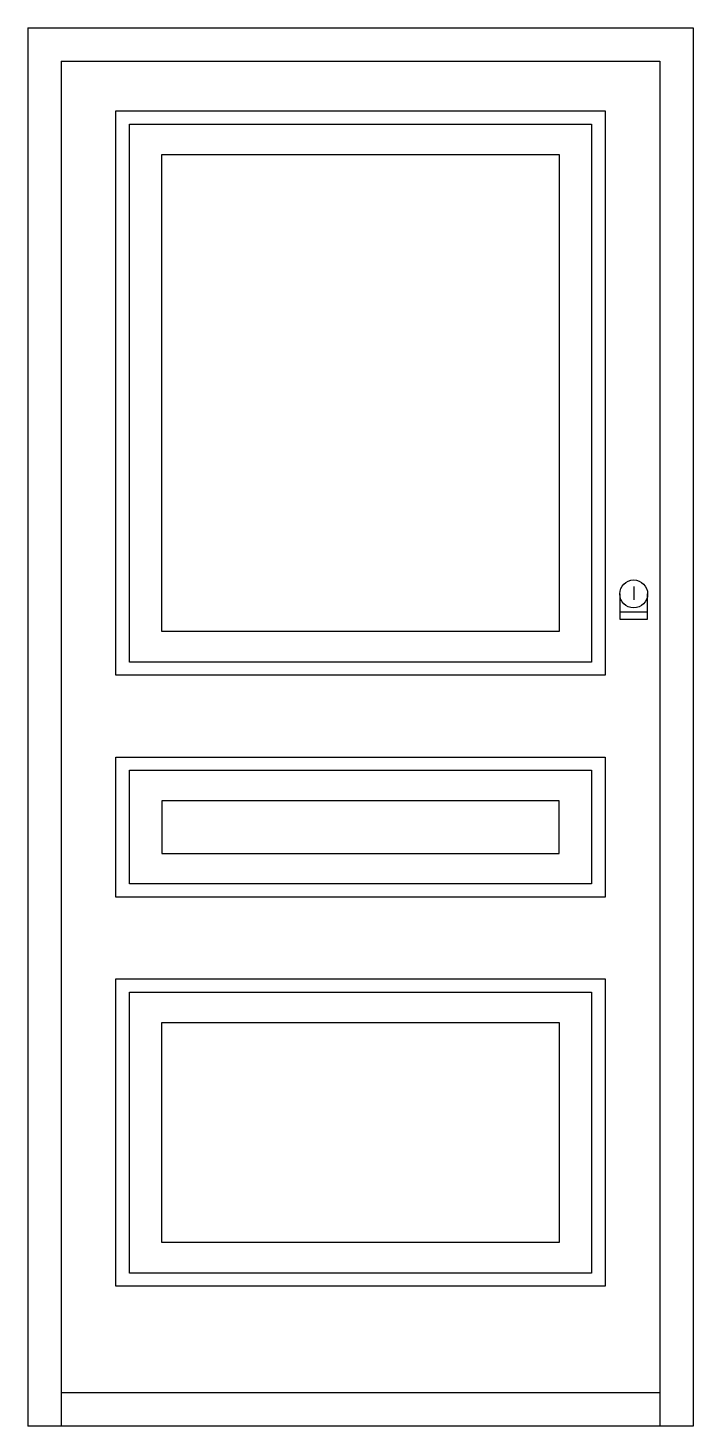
# Model space of a CAD drawing. Header units: millimetres. Extents: x -733.98 to -732.98, y 1771.63 to 1773.73.
import ezdxf

# ---------------------------------------------------------------- set-up
doc = ezdxf.new("R2010")
doc.units = ezdxf.units.MM
doc.header["$LTSCALE"] = 10
doc.layers.add('Portas', color=2, linetype='Continuous')

msp = doc.modelspace()

# ---------------------------------------------------------------- linework, layer by layer
at = {"layer": 'Portas'}
for p, q in [((-733.9823, 1773.73), (-733.9823, 1771.63)), ((-733.9823, 1773.73), (-732.9823, 1773.73)), ((-732.9823, 1773.73), (-732.9823, 1771.63)), ((-732.9823, 1771.63), (-733.9823, 1771.63))]:
    msp.add_line(p, q, dxfattribs=at)
at = {"layer": 'Portas', "color": 1}
for p, q in [((-733.9323, 1773.68), (-733.9323, 1771.63)), ((-733.9323, 1773.68), (-733.0323, 1773.68)), ((-733.0323, 1773.68), (-733.0323, 1771.63)), ((-733.8504, 1772.7578), (-733.8504, 1773.6053)), ((-733.8504, 1773.6053), (-733.1143, 1773.6053)), ((-733.1143, 1773.6053), (-733.1143, 1772.7578)), ((-733.8296, 1772.7775), (-733.8296, 1773.5856)), ((-733.8296, 1773.5856), (-733.1351, 1773.5856)), ((-733.1351, 1773.5856), (-733.1351, 1772.7775)), ((-733.781, 1772.8234), (-733.781, 1773.5397)), ((-733.781, 1773.5397), (-733.1837, 1773.5397)), ((-733.1837, 1773.5397), (-733.1837, 1772.8234)), ((-733.0716, 1772.8908), (-733.0716, 1772.8708)), ((-733.0926, 1772.8798), (-733.0926, 1772.8418)), ((-733.0506, 1772.8418), (-733.0506, 1772.8798)), ((-733.0926, 1772.8528), (-733.0506, 1772.8528)), ((-733.0926, 1772.8418), (-733.0506, 1772.8418)), ((-733.1837, 1772.8234), (-733.781, 1772.8234)), ((-733.1143, 1772.7578), (-733.8504, 1772.7578)), ((-733.1351, 1772.7775), (-733.8296, 1772.7775)), ((-733.8504, 1772.4246), (-733.8504, 1772.6347)), ((-733.8504, 1772.6347), (-733.1143, 1772.6347)), ((-733.1143, 1772.6347), (-733.1143, 1772.4246)), ((-733.8296, 1772.4443), (-733.8296, 1772.615)), ((-733.8296, 1772.615), (-733.1351, 1772.615)), ((-733.1351, 1772.615), (-733.1351, 1772.4443)), ((-733.1837, 1772.5691), (-733.781, 1772.5691)), ((-733.781, 1772.5691), (-733.781, 1772.4902)), ((-733.1837, 1772.4902), (-733.1837, 1772.5691)), ((-733.781, 1772.4902), (-733.1837, 1772.4902)), ((-733.1351, 1772.4443), (-733.8296, 1772.4443)), ((-733.1143, 1772.4246), (-733.8504, 1772.4246)), ((-733.8504, 1771.84), (-733.8504, 1772.3016)), ((-733.8504, 1772.3016), (-733.1143, 1772.3016)), ((-733.1143, 1772.3016), (-733.1143, 1771.84)), ((-733.8296, 1771.8597), (-733.8296, 1772.2819)), ((-733.8296, 1772.2819), (-733.1351, 1772.2819)), ((-733.1351, 1772.2819), (-733.1351, 1771.8597)), ((-733.781, 1771.9056), (-733.781, 1772.2359)), ((-733.781, 1772.2359), (-733.1837, 1772.2359)), ((-733.1837, 1772.2359), (-733.1837, 1771.9056)), ((-733.1837, 1771.9056), (-733.781, 1771.9056)), ((-733.1351, 1771.8597), (-733.8296, 1771.8597)), ((-733.1143, 1771.84), (-733.8504, 1771.84)), ((-733.0323, 1771.68), (-733.9323, 1771.68))]:
    msp.add_line(p, q, dxfattribs=at)
msp.add_circle((-733.0716, 1772.8798), 0.021, dxfattribs=at)

doc.saveas('drawing.dxf')
